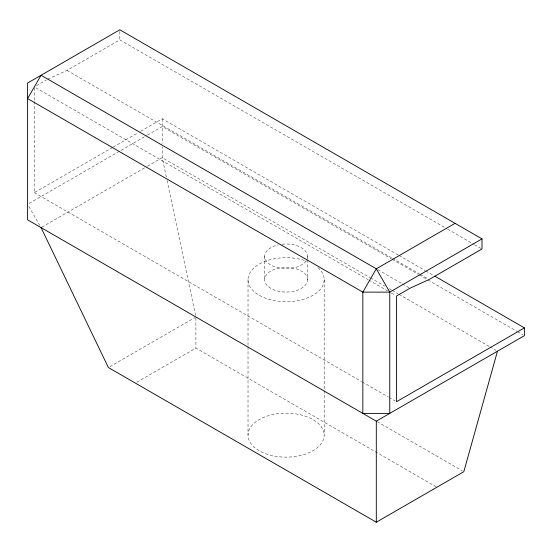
<?xml version="1.0" encoding="UTF-8"?>
<svg xmlns="http://www.w3.org/2000/svg" width="552" height="552" viewBox="0 0 552 552"><rect width="100%" height="100%" fill="white"/><g stroke="black" fill="none" stroke-linecap="round" stroke-linejoin="round"><path stroke-width="0.41" stroke-dasharray="2.76 2.07" d="M36.46 85.691L46.375 79.964M47.796 79.143L66.978 70.401L119.825 39.889L446.892 228.721M34.334 101.533L34.334 192.634L112.415 147.556M113.153 147.129L137.696 132.956M140.67 131.238L162.233 118.79L398.199 255.024M29.09 203.433L146.611 135.585M147.356 135.15L162.233 126.56L391.478 258.916M41.807 227.182L146.625 166.669M147.363 166.242L162.233 157.658L369.799 277.49M109.862 366.673L195.153 317.434M136.786 382.226L195.891 348.098L436.887 487.237M447.637 229.156L473.775 244.246M474.52 244.674L481.993 248.987M398.951 255.459L425.081 270.542M425.833 270.977L434.044 275.717M66.978 70.401L391.81 257.943M392.555 258.37L419.437 273.889M420.182 274.323L427.655 278.636M392.231 259.35L418.361 274.441M419.113 274.868L427.324 279.609M428.069 280.043L516.934 331.345M517.679 331.78L522.91 334.795M377.851 269.7L401.746 283.5M402.491 283.928L409.211 287.813M370.544 277.925L384.73 286.115M389.208 288.703L391.451 289.993M392.196 290.421L398.171 293.871M398.917 294.306L489.258 346.463M490.003 346.891L495.979 350.341M35.825 87.782L368.122 279.629M368.867 280.064L387.538 290.842M391.271 292.995L395.004 295.154M34.334 192.634L361.401 381.466M362.147 381.894L388.284 396.985M389.029 397.419L395.004 400.869M377.244 421.707L462.321 470.828M28.863 206.482L39.799 225.43M166.331 177.047L162.233 157.658L162.233 146.728M167.042 180.421L195.539 315.316M324.176 279.692L324.176 389.636M324.176 390.492L324.176 435.155A38.081 21.983 0 0 1 267.058 454.192A38.081 21.983 0 0 1 267.058 416.118A38.081 21.983 0 0 1 324.176 435.155M307.519 256.37L307.519 258.874M307.519 259.702L307.519 279.692A21.418 12.365 0 0 1 275.386 290.4A21.418 12.365 0 0 1 275.386 268.983A21.418 12.365 0 0 1 307.519 279.692M264.677 256.37L264.677 279.692M248.02 279.692L248.02 345.828M248.02 346.69L248.02 435.155M195.891 317.848L195.891 348.098M162.233 118.79L162.233 143.368M119.825 31.471L119.825 39.889M34.334 87.782L34.334 100.671M282.106 244.225A21.418 12.365 0 0 1 306.788 259.571M306.098 260.806A21.418 12.365 0 0 1 271.011 265.153A21.418 12.365 0 0 1 278.277 244.86M317.917 267.616A38.081 21.983 0 0 1 293.567 301.254A38.081 21.983 0 0 1 248.683 275.607A38.081 21.983 0 0 1 306.677 261.193"/><path stroke-width="0.83" d="M497.476 351.203L463.818 471.691L376.305 522.213L108.378 367.528L41.062 227.61M455.062 223.332L376.305 268.81L362.837 292.125L362.837 413.386L389.767 413.386L389.767 292.125L376.305 268.81L41.062 75.258L27.6 98.58L362.837 292.125L389.767 292.125L481.993 238.885L481.993 248.987L429.145 279.498L409.963 288.241L396.495 296.017L396.495 401.732L524.4 327.888L524.4 335.657L376.305 421.162L27.6 219.841L27.6 83.035L119.825 29.787L481.993 238.885M434.79 276.152L524.4 327.888M376.305 421.162L376.305 522.213"/></g></svg>
